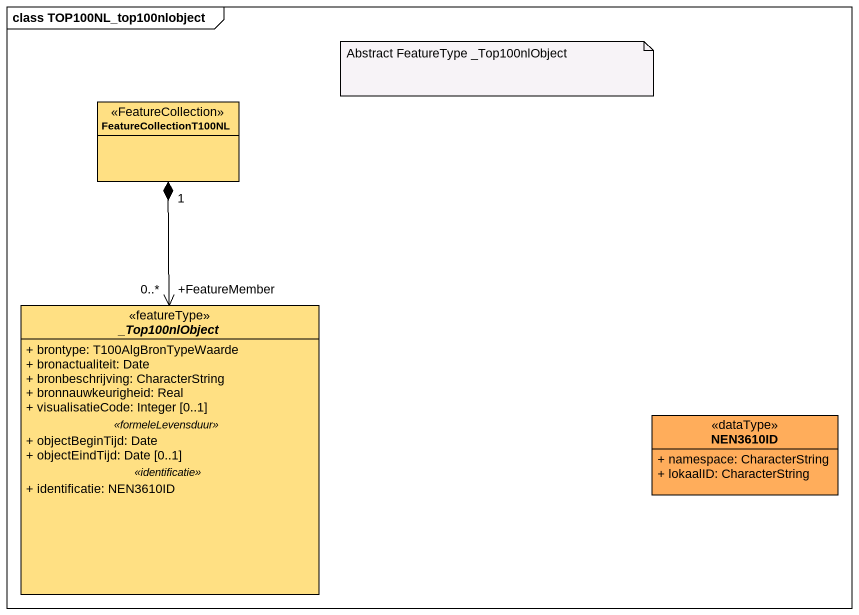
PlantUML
@startuml
mainframe class TOP100NL_top100nlobject
hide circle
hide empty members
skinparam classAttributeIconSize 0
class FeatureCollectionT100NL <<FeatureCollection>> #FFE083
abstract class "_Top100nlObject" as Top100nlObject <<featureType>> #FFE083 {
  + brontype: T100AlgBronTypeWaarde
  + bronactualiteit: Date
  + bronbeschrijving: CharacterString
  + bronnauwkeurigheid: Real
  + visualisatieCode: Integer [0..1]
  .. <<formeleLevensduur>> ..
  + objectBeginTijd: Date
  + objectEindTijd: Date [0..1]
  .. <<identificatie>> ..
  + identificatie: NEN3610ID
}
class NEN3610ID <<dataType>> #FFAD5B {
  + namespace: CharacterString
  + lokaalID: CharacterString
}
Top100nlObject "+FeatureMember\n0..*" <-up-* "1" FeatureCollectionT100NL
note as N1
  Abstract FeatureType _Top100nlObject
end note
@enduml
